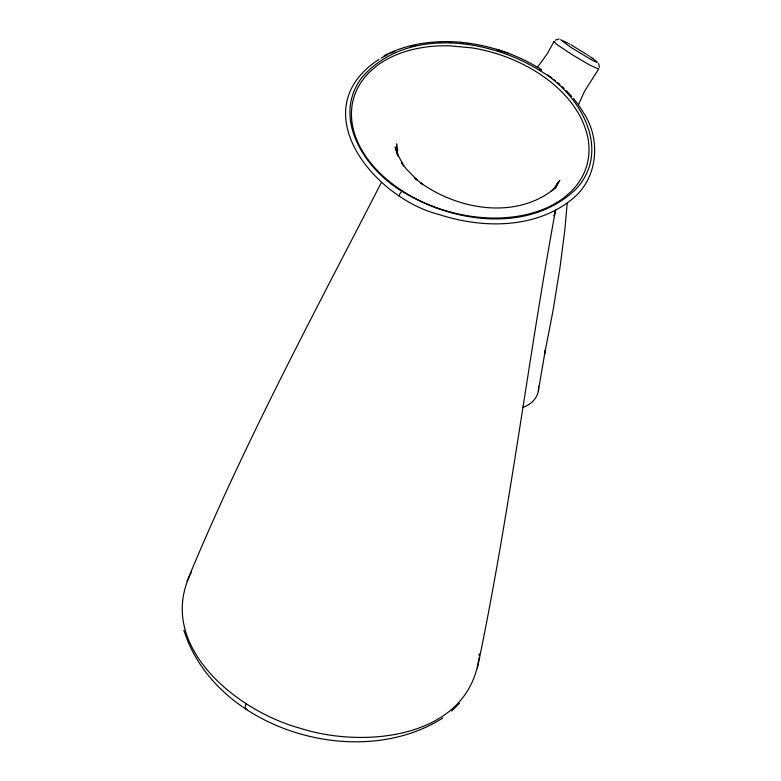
<?xml version="1.0" encoding="UTF-8"?>
<svg xmlns="http://www.w3.org/2000/svg" width="781" height="781" viewBox="0 0 781 781"><rect width="100%" height="100%" fill="white"/><g stroke="black" fill="none" stroke-linecap="round" stroke-linejoin="round"><path stroke-width="1.17" d="M599.408 67.283L598.637 63.437M479.134 655.552L479.192 653.834M567.182 203.04L565.034 228.355L559.967 267.707L553.094 310.252L544.494 354.584L545.304 350.093L538.353 390.9M478.958 658.11C467.741 739.47 362.325 748.774 299.094 727.921C235.833 710.495 154.579 644.374 191.521 571.907M397.109 153.75L397.607 149.249L397.07 152.822M477.386 668.145C509.183 516.534 527.624 362.579 555.476 210.274L554.11 215.868L555.603 210.069M555.428 188.114L557.741 182.608L555.984 186.718M187.069 581.22C243.467 444.457 313.718 314.147 381.265 182.725M578.565 104.595L584.471 91.406L598.627 69.04L598.178 68.308M554.813 41.735L553.875 41.696L556.96 44.537L572.219 54.729L589.958 65.194L598.607 69.07M553.914 41.627L547.432 53.508L537.396 67.478M555.545 187.752L559.84 180.245L553.26 189.685L555.242 187.255L551.054 191.374L552.85 189.939C514.601 219.529 457.969 209.562 420.813 182.939L422.882 184.57L414.633 177.99L416.878 179.767L406.149 168.833L401.649 162.809L403.728 165.884L397.178 153.437L395.157 147.033L397.871 155.956L396.592 143.86L396.924 153.466M451.711 711.081L459.443 703.281M378.951 59.366C301.593 110.033 374.431 198.403 439.186 214.55C482.98 228.882 536.898 229.097 573.654 197.886C597.943 177.277 600.901 139.438 583.924 113.372M442.72 718.051C357.503 772.497 215.107 729.269 183.886 630.326M381.138 58.058L387.893 54.514M555.262 40.124L559.059 39.05M384.086 55.685C407.399 43.541 434.382 40.016 460.351 42.213M390.217 53.44L392.599 52.405M393.409 52.083L395.02 51.429M410.445 46.567L412.251 46.138M414.057 45.728L415.882 45.337M438.824 42.565L440.796 42.496M448.792 42.457L450.803 42.506M460.956 43.16L462.996 43.365M460.497 42.233C489.043 45.025 517.051 54.221 541.292 69.626M467.077 43.853L469.117 44.117M496.54 50.15L499.528 51.077M500.523 51.4L502.505 52.054M496.765 49.32L508.568 53.303M567.963 43.121L560.602 39.733L570.706 47.299L590.729 59.346A24.807 1.357 31.7 0 0 596.128 62.031L597.289 62.226L593.121 58.741M568.88 43.629L569.642 44.058M570.833 44.732L586.57 54.328M539.622 69.48L541.311 70.544A2.812 0.82 -57.9 0 0 539.788 70.505C488.174 38.21 405.534 26.759 361.701 77.729C331.115 118.673 365.606 169.985 402.801 191.814C453.605 223.093 529.879 233.597 576.153 188.943C612.714 149.151 578.936 92.89 539.788 70.505A2.812 0.84 -57.4 0 1 541.311 70.544M587.41 54.875L588.015 55.275M588.815 55.802L589.391 56.183M590.319 56.808L591.022 57.286M591.363 57.521L591.871 57.872M592.193 58.097L592.818 58.526M547.803 74.908L549.189 75.913M549.892 76.421L551.942 77.954M553.944 79.516L555.262 80.58M557.839 82.727L559.997 84.602M562.095 86.506L564.136 88.438M566.127 90.401L571.731 96.424M573.479 98.484L577.823 104.058M578.34 104.761L583.495 112.649M247.03 709.177A12.262 3.602 -57.3 0 1 246.015 703.72M538.509 386.253A30.605 23.391 11.3 0 1 522.967 407.311M353.354 129.402A121.26 82.474 16.2 0 1 355.511 92.812A121.856 82.884 16.2 0 1 369.413 72.194L376.061 66.385A121.768 82.806 16.2 0 1 437.711 45.942L449.055 45.757L472.251 47.924A123.505 83.957 16.1 0 1 506.625 57.111C527.712 65.174 547.52 77.153 563.286 93.427A123.486 83.948 16.1 0 1 580.683 117.443C584.578 125.39 587.654 133.844 588.64 142.689A121.719 82.757 16.1 0 1 571.136 191.452L564.507 197.261A121.465 82.61 16.1 0 1 491.522 218.006A121.641 82.737 16.1 0 1 456.651 213.574A120.508 81.976 16.1 0 1 439.469 208.683A121.543 82.679 16.1 0 1 377.135 170.317M353.334 129.402A121.699 82.776 16.1 0 0 367.324 158.572A120.479 81.956 16.1 0 0 377.145 170.307M399.355 195.797A2.812 0.82 -57.3 0 1 400.175 193.434A2.812 0.82 -57.3 0 1 402.039 191.335"/></g></svg>
